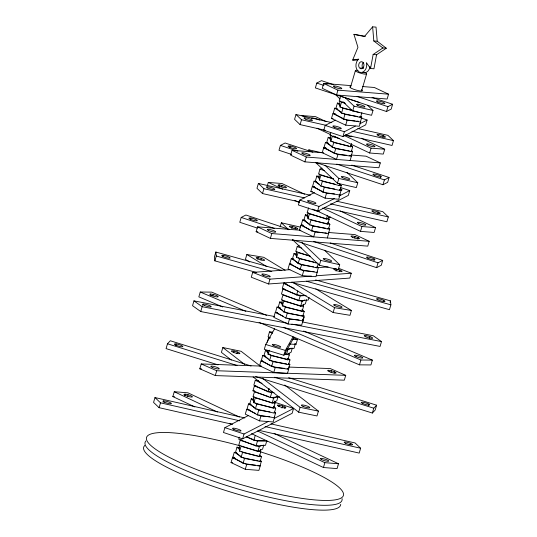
<?xml version="1.0" encoding="UTF-8"?>
<svg xmlns="http://www.w3.org/2000/svg" width="537" height="537" viewBox="0 0 537 537"><rect width="100%" height="100%" fill="white"/><g stroke="black" fill="none" stroke-linecap="round" stroke-linejoin="round"><path stroke-width="0.81" d="M376.551 54.754L373.96 68.776L370.55 68.501L373.141 54.485L382.888 47.968L386.298 48.243L376.551 54.754L373.141 54.485M251.074 365.986L170.316 340.767L167.49 343.781L166.067 348.62L218.042 364.851M244.832 417.947L154.985 397.561L153.562 402.408L159.08 407.677L232.595 424.351M175.727 345.325L176.136 343.942M159.08 407.677L160.509 402.837L154.985 397.561M163.1 402.28L163.503 400.897M274.582 316.548L193.958 300.861L192.535 305.701L200.731 311.541L380.068 346.425L381.498 341.586L373.302 335.753L302.553 321.985M266.533 315.333L211.699 292.128L200.261 292.027L198.838 296.867L222.781 306.996M194.783 406.905L172.833 396.568L174.263 391.728L187.896 392.809L239.354 417.054M281.831 270.487L215.847 252.034L214.424 256.874L214.86 260.854L256.699 272.554M214.86 260.854L216.283 256.015L215.847 252.034M200.731 311.541L202.154 306.694L193.958 300.861M202.657 305.493L203.067 304.11M210.162 295.404L210.571 294.021M222.466 256.726L222.868 255.343M212.9 295.847L213.31 294.464M184.741 395.568L185.151 394.185M187.5 396.843L188.111 394.769M289.638 229.527L245.886 215.015L241.207 217.431L239.777 222.271L257.277 228.077M288.356 367.06L330.248 368.557L345.734 375.336L344.311 380.183L215.283 375.571L199.798 368.785L201.221 363.945L261.546 366.1M310.426 195.24L258.398 183.432L256.968 188.279L262.492 193.548L299.075 201.845M250.524 219.452L250.933 218.069M262.492 193.548L263.915 188.702L258.398 183.432M285.093 270.265L263.707 257.304L246.845 254.518L245.422 259.358L249.705 261.955M267.285 185.889L268.305 182.426L281.938 183.513L304.586 194.186M312.883 152.206L285.107 142.99L280.421 145.406L278.998 150.253L291.698 154.461M328.308 232.474L354.944 234.588L369.188 241.301L367.764 246.141L270.386 238.401L256.142 231.689L257.565 226.842L300.841 230.286M260.304 366.127L241.147 351.305L222.835 347.533L221.412 352.379L231.319 360.045M215.283 375.571L216.706 370.731L345.734 375.336M331.799 122.611L295.994 114.488L294.571 119.335L300.089 124.604L325.315 130.323M290.014 269.668L252.699 272.38L251.276 277.22L268.56 283.986L349.829 278.072L351.258 273.232L338.478 268.232M289.738 147.433L290.148 146.051M278.784 186.272L279.193 184.889M257.794 259.062L258.203 257.679M323.65 152.817L292.047 150.306L290.624 155.146L304.868 161.859L378.88 167.745L380.303 162.906L366.059 156.193L351.091 155.005M281.744 186.856L282.147 185.473M300.089 124.604L301.519 119.758L295.994 114.488M233.676 352.42L234.078 351.037A4.397 0.792 16.4 0 1 239.831 353.554A4.397 0.792 16.4 0 1 233.031 352.158A4.397 0.792 16.4 0 1 234.078 351.037M260.989 259.874L261.398 258.492M270.386 238.401L271.809 233.555L369.188 241.301M236.904 353.346L237.314 351.963M333.329 84.584L321.475 80.651L316.79 83.067L315.367 87.914L386.506 111.515L391.191 109.098L392.614 104.259L372.06 97.439M280.126 226.936L281.348 222.788L300.277 227.084M351.077 85.631L323.683 83.45L322.26 88.296L336.504 95.002L387.143 99.03L388.566 94.19L374.323 87.477L362.703 86.558M248.544 415.45L224.896 427.653L223.466 432.5L242.623 438.85L292.135 413.302L293.564 408.462L274.407 402.106M268.56 283.986L269.983 279.146L311.453 276.125M304.868 161.859L306.298 157.019L380.303 162.906M308.473 151.219L308.876 149.836L321.495 152.703M314.467 192.541L299.814 200.1L298.384 204.946L317.542 211.296L348.318 195.414L349.741 190.575L340.552 187.527M291.779 228.514L292.39 226.439A4.397 0.792 16.4 0 1 297.673 228.93A4.397 0.792 16.4 0 1 290.651 227.339A4.397 0.792 16.4 0 1 292.39 226.439M335.477 120.107L325.2 125.403L323.777 130.249L342.928 136.599L365.677 124.866L367.107 120.02L360.971 117.986M295.196 228.802L295.605 227.419M336.504 95.002L337.934 90.162L388.566 94.19M360.763 121.416L359.34 126.255L345.707 125.175L331.457 118.462L332.886 113.616L335.289 113.81M337.115 108.581L334.705 108.179L333.282 113.025L343.512 119.227L360.367 122.013L361.79 117.167L360.428 116.341M274.655 328.657L265.714 344.479L264.291 349.325L283.919 355.259L294.081 337.283M257.935 465.337L260.344 465.532L258.915 470.372L245.281 469.291L231.038 462.579L232.461 457.739L234.87 457.927M249.121 409.509L246.711 409.322L245.288 414.161L259.532 420.874L273.165 421.954L274.595 417.115M258.472 380.525L255.263 380.27L253.84 385.11L268.084 391.822L272.897 392.205M262.566 361.032L260.962 360.904L259.539 365.744L273.783 372.456L287.416 373.537L288.839 368.697M272.722 332.108L269.514 331.853L268.091 336.692L269.587 337.397M277.616 312.675L275.212 312.487L273.789 317.327L288.033 324.039L301.666 325.12L303.09 320.28M286.167 283.623L283.764 283.435L282.334 288.275L296.585 294.988L306.204 295.753M291.866 264.258L289.463 264.07L288.04 268.909L302.284 275.622L315.917 276.703L317.34 271.863M303.271 225.527L300.861 225.332L299.438 230.172L313.682 236.884L315.112 232.044L323.126 232.682M340.143 194.394L338.719 199.234L325.086 198.153L310.836 191.44L312.265 186.601L314.669 186.789M326.066 148.058L323.663 147.863L322.24 152.709L336.484 159.422L337.907 154.575L346.727 155.28M260.009 460.457L261.371 461.283L259.948 466.129L243.093 463.344L232.857 457.141L234.286 452.302L236.689 452.698M250.94 404.28L248.53 403.884L247.107 408.724L257.337 414.926L274.199 417.712L275.622 412.866L274.259 412.04M265.191 355.863L262.781 355.467L261.358 360.307L271.588 366.509L288.443 369.295L289.873 364.448L288.51 363.623M280.247 307.58L277.032 307.05L275.609 311.89L285.838 318.092L302.693 320.878L304.123 316.031L302.754 315.206M293.692 259.029L291.282 258.633L289.859 263.472L300.089 269.675L316.944 272.46L318.374 267.614L317.005 266.788M328.409 228.057L329.772 228.883L328.349 233.723L311.487 230.937L301.257 224.741L302.68 219.895L305.09 220.291M316.494 181.56L314.085 181.164L312.662 186.003L322.891 192.206L339.746 194.991L341.17 190.152L339.807 189.319M351.205 150.588L352.574 151.414L351.144 156.254L334.289 153.475L324.059 147.272L325.482 142.426L327.892 142.829M339.814 103.587L337.451 103.05L336.021 107.89L341.545 113.166L360.475 117.455L361.898 112.616M239.327 437.158L238.717 439.232L256.008 445.992L265.486 445.301L266.708 441.152M279.737 396.883L270.259 397.575L252.967 390.815L254.39 385.969L255.974 385.855M267.218 342.398L268.641 337.551L270.225 337.437M284.469 289.02L282.892 289.134L281.469 293.981L298.753 300.74L308.238 300.049L309.05 297.283M239.395 447.704L237.025 447.167L235.602 452.006L241.12 457.282L260.049 461.572L261.479 456.732L259.821 455.154M253.645 399.286L251.276 398.749L249.853 403.589L255.37 408.865L274.3 413.154L275.729 408.315L273.521 406.207M267.896 350.869L265.526 350.332L264.103 355.172L269.621 360.448L288.55 364.737L289.98 359.897L288.322 358.32M282.147 302.452L279.777 301.915L278.354 306.761L283.872 312.031L302.801 316.32L304.224 311.48L302.022 309.372M296.39 254.035L294.028 253.498L292.605 258.344L298.122 263.613L317.052 267.903L318.273 263.754M307.795 215.303L305.425 214.766L304.002 219.606L309.52 224.875L328.449 229.171L329.879 224.332L327.671 222.224M319.193 176.566L316.83 176.029L315.4 180.875L320.925 186.144L339.854 190.44L341.277 185.594L339.069 183.486M330.591 137.834L328.228 137.297L326.805 142.137L332.322 147.406L351.252 151.703L352.675 146.863L351.023 145.279M241.522 439.608L240.187 440.3L238.757 445.139L257.914 451.496L262.593 449.08L263.815 444.925M299.19 245.59L297.183 246.631L295.759 251.47L310.312 256.303M308.58 207.893L307.157 212.739L326.315 219.089L330.329 217.022M321.992 168.128L319.985 169.162L318.555 174.001L333.115 178.834M330.772 132.505L329.96 135.27L337.619 137.814M340.21 101.01L339.599 103.091L340.035 107.064L359.75 112.582M239.791 445.133L239.18 447.207L239.609 451.181L259.324 456.698L260.754 451.852L260.492 449.469M254.041 396.715L253.43 398.79L253.86 402.763L273.575 408.281L274.998 403.435L274.743 401.052M282.543 299.881L281.932 301.955L282.361 305.929L302.076 311.447L303.499 306.6L303.237 304.217M296.786 251.464L296.176 253.538L296.612 257.512L316.327 263.029M308.191 212.726L307.58 214.8L308.01 218.781L327.724 224.291L329.147 219.452L328.892 217.062M319.589 173.995L318.978 176.069L319.414 180.049L339.122 185.56L339.733 183.486M330.987 135.257L330.376 137.338L330.812 141.312L350.527 146.823L351.54 143.366M340.035 107.064L341.458 102.225L345.398 103.326M242.623 438.85L244.046 434.01L268.433 421.424M239.609 451.181L241.039 446.341L260.754 451.852M253.86 402.763L255.29 397.924L270.272 402.112M289.074 353.427L289.248 355.017L287.825 359.864L268.111 354.346L269.332 350.198M282.361 305.929L283.784 301.089L303.499 306.6M296.612 257.512L298.035 252.672L309.862 255.981M308.01 218.781L309.44 213.941L329.147 219.452M319.414 180.049L320.837 175.203L333.45 178.734M330.812 141.312L332.235 136.472L339.337 138.459M341.545 113.166L342.968 108.32L341.868 107.266M241.12 457.282L242.549 452.436L241.442 451.382M255.37 408.865L256.8 404.019L255.693 402.965M269.621 360.448L271.051 355.601L269.393 354.024M283.872 312.031L285.295 307.184L283.643 305.607M298.122 263.613L299.545 258.767L298.444 257.713M309.52 224.875L310.95 220.036L329.879 224.332M320.925 186.144L322.348 181.305L321.24 180.251M332.322 147.406L333.745 142.567L332.645 141.513M350.406 87.544L355.38 70.649M343.512 119.227L344.935 114.381L342.888 113.146M243.093 463.344L244.516 458.504L242.469 457.262M257.337 414.926L258.767 410.087L256.72 408.845M271.588 366.509L273.018 361.669L270.97 360.428M285.838 318.092L287.268 313.252L284.536 311.594M300.089 269.675L301.512 264.835L299.471 263.593M311.487 230.937L312.917 226.097L310.869 224.855M322.891 192.206L324.314 187.366L322.267 186.124M334.289 153.475L335.712 148.628L333.672 147.393M317.542 211.296L318.965 206.456L334.356 198.515M345.707 125.175L347.13 120.328L355.152 120.966M342.928 136.599L344.351 131.76L355.36 126.081M245.281 469.291L246.711 464.445L255.531 465.149M246.335 436.709L253.833 440.239L255.256 435.4M259.532 420.874L260.955 416.027L269.782 416.732M268.084 391.822L269.104 388.365M273.783 372.456L275.206 367.61L284.832 368.375M288.033 324.039L289.456 319.193L299.082 319.958M296.585 294.988L297.807 290.839M302.284 275.622L303.707 270.776L310.923 271.353M325.086 198.153L326.509 193.313L334.531 193.951M367.563 105.259L372.993 110.441L371.57 115.28L352.641 110.984L354.064 106.145L345.016 97.506M256.008 445.992L257.431 441.152L264.54 440.635M270.259 397.575L271.682 392.735L274.051 392.56M298.753 300.74L300.183 295.9L304.922 295.558M361.669 90.693L366.643 73.797M283.919 355.259L285.342 350.419L293.068 336.753M257.914 451.496L259.337 446.65L262.016 445.274M268.99 396.709L254.431 391.882L253.008 396.722L272.165 403.079L273.588 398.232L276.931 396.507M284.113 353.896L286.409 354.662L287.839 349.815L291.182 348.09M302.089 301.398L282.932 295.048L281.509 299.888L300.66 306.244L302.089 301.398L304.761 300.022M326.315 219.089L327.328 215.632M346.989 172.444L357.776 182.741L356.353 187.581L337.424 183.285L338.847 178.445L325.06 165.289M278.065 396.507L276.844 400.662L272.165 403.079M292.316 348.09L291.094 352.245L286.409 354.662M306.567 299.673L305.345 303.828L300.66 306.244M295.41 343.626L293.987 348.466L286.879 348.99M341.029 190.588L341.438 189.205M289.55 343.975L295.968 344.486L297.391 339.646L293.645 337.88M327.315 237.972L328.745 233.132M350.117 160.503L351.54 155.663L349.137 155.468M302.613 322.173L304.043 317.333L302.412 320.213M324.543 250.249L339.706 264.728L338.283 269.567L319.354 265.271L320.777 260.432L301.975 242.476M279.045 406.549L279.448 405.167M282.032 408.053L282.643 405.972M284.845 408.476L285.254 407.086M369.657 152.998L371.08 148.152L384.714 149.239L383.29 154.079L369.657 152.998L333.558 135.989M336.075 271.138L336.686 269.064A4.397 0.792 16.4 0 0 334.692 269.836A4.397 0.792 16.4 0 0 341.74 271.628A4.397 0.792 16.4 0 0 337.78 269.346M339.498 271.433L339.901 270.051M386.506 111.515L387.929 106.675L392.614 104.259M284.738 385.042L318.421 411.114L316.998 415.953L298.679 412.188L300.109 407.341L262.459 378.209M382.861 137.076L383.264 135.686M354.749 237.931L355.158 236.548M315.756 288.852L351.406 310.46L349.983 315.306L333.128 312.521L334.551 307.681L292.484 282.18M357.763 239.019L358.172 237.636M360.495 231.373L361.918 226.533L375.551 227.614L374.128 232.461L360.495 231.373L316.702 210.746M380.371 177.499L380.773 176.116M357.83 128.518L387.936 135.351L393.46 140.62L392.037 145.46L345.653 134.941M382.975 184.741L384.398 179.902L389.083 177.485L387.66 182.325L382.975 184.741L315.508 162.362M330.98 372.148L331.389 370.765M377.706 213.377L378.115 211.994M334.095 373.202L334.504 371.819M373.987 260.411L374.396 259.029M336.444 201.14L382.787 211.659L388.311 216.928L386.882 221.768L324.281 207.564M376.591 267.661L378.014 262.815L382.7 260.398L381.277 265.244L376.591 267.661L292.276 239.69M323.435 467.519L324.858 462.672L338.491 463.76L337.068 468.6L323.435 467.519L251.511 433.627M359.481 364.845L360.911 360.005L372.342 360.105L370.919 364.945L359.481 364.845L259.082 322.361M369.295 338.646L369.906 336.571M383.331 301.707L383.733 300.324M390.05 302.244L390.453 300.861L315.622 279.931M390.453 300.861L390.889 304.835L389.459 309.681L291.296 282.227M350.017 444.69L350.426 443.307M368.422 405.495L368.825 404.113M270.97 423.881L355.098 442.965L360.616 448.234L359.193 453.08L258.727 430.285M255.619 376.585L372.363 413.04L373.786 408.201L376.612 405.187L288.658 377.719M376.612 405.187L375.188 410.026L372.363 413.04M357.582 60.104L352.655 60.07L357.944 47.323L353.937 34.328L365.408 36.301M386.298 48.243L377.222 41.242L376.028 27.119L372.624 26.85L364.422 36.543L353.937 34.328M359.763 123.805L367.107 120.02M351.876 136.089L350.54 136.781L345.177 135.002M338.753 196.247L349.741 190.575M274.347 418.377L293.564 408.462M352.655 60.07L358.729 59.124L357.971 59.775A7.25 5.404 -85.5 0 0 359.307 72.086A7.25 5.404 -85.5 0 0 366.684 63.883L366.442 62.762L370.55 68.501M317.38 267.674L328.161 266.889M316.427 275.763L351.258 273.232M252.967 390.815L254.545 390.701M199.798 368.785L201.469 368.845M372.624 26.85L373.812 40.966L377.222 41.242M360.528 67.937L363.254 68.152M331.457 118.462L333.061 118.59M356.756 121.094L358.36 121.221M310.836 191.44L312.44 191.568M324.731 232.81L326.335 232.937M256.142 231.689L257.807 231.816M312.527 271.48L314.132 271.608M292.578 339.263L297.391 339.646M172.833 396.568L174.438 396.695M253.833 440.239L267.466 441.32M231.038 462.579L232.642 462.706M344.935 114.381L357.776 116.502M359.387 116.771L361.79 117.167M335.712 148.628L349.359 150.884M350.963 151.152L352.574 151.414M324.059 147.272L325.664 147.534M324.314 187.366L334.752 189.091M339.565 189.883L341.17 190.152M312.917 226.097L325.758 228.218M327.362 228.487L329.772 228.883M301.257 224.741L302.861 225.003M301.512 264.835L313.554 266.822M315.964 267.218L318.374 267.614M334.551 307.681L351.406 310.46M287.268 313.252L299.304 315.239M300.908 315.501L304.123 316.031M273.018 361.669L286.657 363.918M288.268 364.187L289.873 364.448M258.767 410.087L270.004 411.939M274.018 412.604L275.622 412.866M244.516 458.504L254.947 460.222M256.552 460.491L258.163 460.753M259.767 461.021L261.371 461.283M232.857 457.141L234.461 457.403M202.154 306.694L286.886 323.18M291.826 324.14L381.498 341.586M300.109 407.341L318.421 411.114M354.064 106.145L372.993 110.441M342.968 108.32L352.433 110.468M301.519 119.758L325.925 125.296M351.963 131.203L393.46 140.62M333.745 142.567L348.735 145.97M350.312 146.326L352.675 146.863M338.847 178.445L357.776 182.741M322.348 181.305L334.967 184.164M338.914 185.057L341.277 185.594M263.915 188.702L304.566 197.925M330.584 203.832L388.311 216.928M320.777 260.432L339.706 264.728M299.545 258.767L313.742 261.989M315.32 262.351L316.897 262.707M285.295 307.184L304.224 311.48M271.051 355.601L289.98 359.897M256.8 404.019L275.729 408.315M160.509 402.837L239.737 420.807M265.056 426.553L360.616 448.234M242.549 452.436L257.532 455.839M259.109 456.195L261.479 456.732M216.283 256.015L271.803 271.541M306.399 281.213L390.889 304.835M284.516 353.695L289.248 355.017M271.85 402.555L274.998 403.435M265.714 344.479L285.342 350.419M167.49 343.781L237.059 365.502M274.635 377.236L373.786 408.201M316.79 83.067L323.905 85.43M357.105 96.445L387.929 106.675M359.756 102.533L340.606 96.183L339.183 101.023L344.546 102.802M325.2 125.403L344.351 131.76M351.775 165.107L389.083 177.485M280.421 145.406L297.881 151.199M336.773 164.1L384.398 179.902M319.985 169.162L324.583 170.685M299.814 200.1L318.965 206.456M312.413 209.168L319.307 211.457M330.201 242.986L382.7 260.398M241.207 217.431L274.608 228.514M313.588 241.442L378.014 262.815M297.183 246.631L301.781 248.154M286.302 349.312L287.839 349.815M270.52 397.219L273.588 398.232M224.896 427.653L244.046 434.01M240.187 440.3L259.337 446.65M252.699 272.38L269.983 279.146M282.892 289.134L300.183 295.9M268.641 337.551L270.145 338.142M254.39 385.969L267.171 390.97M269.426 391.849L271.682 392.735M246.154 436.742L252.92 439.387M254.424 439.978L257.431 441.152M303.606 331.02L372.342 360.105M200.261 292.027L245.832 311.306M283.677 327.322L360.911 360.005M201.221 363.945L216.706 370.731M323.683 83.45L337.934 90.162M332.886 113.616L342.633 118.214M344.13 118.919L347.13 120.328M326.053 121.597L315.521 116.636L301.888 115.556L304.895 116.972M361.401 138.251L384.714 149.239M344.761 135.754L371.08 148.152M317.011 128.195L330.55 134.572M323.663 147.863L333.41 152.461M334.907 153.166L337.907 154.575M292.047 150.306L306.298 157.019M312.265 186.601L322.012 191.192M323.509 191.897L326.509 193.313M340.069 210.9L375.551 227.614M268.305 182.426L282.65 189.185M322.663 208.034L361.918 226.533M294.813 200.429L299.344 202.563M300.861 225.332L309.862 229.574M312.111 230.635L315.112 232.044M257.565 226.842L271.809 233.555M289.463 264.07L303.707 270.776M283.764 283.435L294.263 288.382M275.212 312.487L283.462 316.367M287.208 318.139L289.456 319.193M269.514 331.853L272.514 333.262M294.464 343.781L295.968 344.486M260.962 360.904L269.963 365.14M271.46 365.845L275.206 367.61M255.263 380.27L262.009 383.445M246.711 409.322L255.713 413.557M258.706 414.973L260.955 416.027M274.165 433.453L338.491 463.76M174.263 391.728L217.398 412.047M257.505 430.942L324.858 462.672M229.594 423.304L231.111 424.022M232.461 457.739L242.207 462.33M243.711 463.035L246.711 464.445M334.705 108.179L341.525 112.314M325.482 142.426L332.302 146.561M314.085 181.164L319.542 184.473M302.68 219.895L308.822 223.62M291.282 258.633L298.102 262.768M246.845 254.518L266.815 266.62M283.925 282.697L333.128 312.521M277.032 307.05L282.489 310.352M287.08 368.463L288.443 369.295M262.781 355.467L268.238 358.77M248.53 403.884L254.672 407.603M234.286 452.302L241.106 456.437M373.812 40.966L382.888 47.968M222.835 347.533L244.63 364.401M253.108 376.914L298.679 412.188M335.148 94.29L339.975 98.895M342.989 101.775L352.641 110.984M337.451 103.05L340.21 105.688M328.228 137.297L330.987 139.935M308.876 149.836L310.675 151.555M315.843 162.691L337.424 183.285M316.83 176.029L319.589 178.667M305.425 214.766L308.184 217.398M281.348 222.788L288.624 229.735M292.658 239.791L319.354 265.271M294.028 253.498L296.786 256.136M279.777 301.915L282.536 304.553M265.526 350.332L268.285 352.97M251.276 398.749L254.035 401.387M237.025 447.167L239.791 449.805M350.352 145.232L350.527 146.823M287.651 358.273L287.825 359.864M267.681 350.372L268.111 354.346M259.149 455.108L259.324 456.698M340.713 504.33A102.627 18.527 16.4 0 1 236.038 493.678A102.627 18.527 16.4 0 1 144.178 446.153M144.433 445.824A102.627 18.527 16.4 0 1 144.735 445.509M342.089 498.672A102.627 18.527 16.4 0 1 238.495 489.14A102.627 18.527 16.4 0 1 145.863 440.984M260.297 451.778A102.627 18.527 16.4 0 1 325.798 500.464A102.627 18.527 16.4 0 1 158.798 451.375A102.627 18.527 16.4 0 1 239.717 445.723M340.747 188.836A4.397 0.792 16.4 0 1 340.015 189.937M364.905 72.529A5.867 1.061 16.4 0 1 364.73 74.106A5.867 1.061 16.4 0 1 356.467 71.582A5.867 1.061 16.4 0 1 358.092 70.448M370.033 66.662A7.25 5.404 -85.5 0 1 362.717 72.354M363.14 68.447A3.544 2.645 -85.5 0 1 363.683 62.332M324.65 84.121A4.397 0.792 16.4 0 1 327.523 83.913M311.769 118.536A4.397 0.792 16.4 0 1 314.125 118.214A4.397 0.792 16.4 0 1 319.441 120.053M361.542 89.719A6.598 1.188 16.4 0 1 356.266 90.102A6.598 1.188 16.4 0 1 350.567 86.645M324.563 259.713A4.397 0.792 16.4 0 0 331.591 261.304A4.397 0.792 16.4 0 0 326.301 258.814A4.397 0.792 16.4 0 0 324.563 259.713M373.161 211.914A4.397 0.792 16.4 0 0 380.189 213.504A4.397 0.792 16.4 0 0 374.9 211.014A4.397 0.792 16.4 0 0 373.161 211.914M267.701 187.984A4.397 0.792 16.4 0 0 274.722 189.581A4.397 0.792 16.4 0 0 269.44 187.091A4.397 0.792 16.4 0 0 267.701 187.984M352.326 237.173A4.397 0.792 16.4 0 0 359.354 238.764A4.397 0.792 16.4 0 0 354.064 236.273A4.397 0.792 16.4 0 0 352.326 237.173M268.581 230.507A4.397 0.792 16.4 0 0 275.609 232.105A4.397 0.792 16.4 0 0 270.319 229.614A4.397 0.792 16.4 0 0 268.581 230.507M289.416 147.145A4.397 0.792 16.4 0 0 296.444 148.736A4.397 0.792 16.4 0 0 291.155 146.245A4.397 0.792 16.4 0 0 289.416 147.145M374.242 175.284A4.397 0.792 16.4 0 0 381.27 176.881A4.397 0.792 16.4 0 0 375.981 174.391A4.397 0.792 16.4 0 0 374.242 175.284M211.565 295.451A4.397 0.792 16.4 0 0 218.217 296.746A4.397 0.792 16.4 0 0 212.256 294.229A4.397 0.792 16.4 0 0 211.565 295.451M356.145 356.635A4.397 0.792 16.4 0 0 362.797 357.931A4.397 0.792 16.4 0 0 356.837 355.407A4.397 0.792 16.4 0 0 356.145 356.635M367.858 258.196A4.397 0.792 16.4 0 0 374.886 259.794A4.397 0.792 16.4 0 0 369.597 257.304A4.397 0.792 16.4 0 0 367.858 258.196M250.202 219.163A4.397 0.792 16.4 0 0 257.23 220.761A4.397 0.792 16.4 0 0 251.94 218.27A4.397 0.792 16.4 0 0 250.202 219.163M308.809 201.838A4.397 0.792 16.4 0 0 315.837 203.436A4.397 0.792 16.4 0 0 310.547 200.939A4.397 0.792 16.4 0 0 308.809 201.838M377.894 299.861A4.397 0.792 16.4 0 0 384.915 301.452A4.397 0.792 16.4 0 0 379.632 298.961A4.397 0.792 16.4 0 0 377.894 299.861M223.003 256.545A4.397 0.792 16.4 0 0 230.024 258.143A4.397 0.792 16.4 0 0 224.741 255.652A4.397 0.792 16.4 0 0 223.003 256.545M212.451 367.462A4.397 0.792 16.4 0 0 219.25 368.859A4.397 0.792 16.4 0 0 213.504 366.341A4.397 0.792 16.4 0 0 212.451 367.462M329.268 371.631A4.397 0.792 16.4 0 0 336.068 373.034A4.397 0.792 16.4 0 0 330.322 370.517A4.397 0.792 16.4 0 0 329.268 371.631M204.57 305.499A4.397 0.792 16.4 0 0 211.229 306.795A4.397 0.792 16.4 0 0 205.268 304.271A4.397 0.792 16.4 0 0 204.57 305.499M365.979 336.9A4.397 0.792 16.4 0 0 372.638 338.196A4.397 0.792 16.4 0 0 366.677 335.672A4.397 0.792 16.4 0 0 365.979 336.9M274.011 345.774A4.397 0.792 16.4 0 0 280.67 347.07A4.397 0.792 16.4 0 0 274.709 344.546A4.397 0.792 16.4 0 0 274.011 345.774M176.049 345.231A4.397 0.792 16.4 0 0 182.842 346.627A4.397 0.792 16.4 0 0 177.096 344.11A4.397 0.792 16.4 0 0 176.049 345.231M362.831 403.549A4.397 0.792 16.4 0 0 369.624 404.952A4.397 0.792 16.4 0 0 363.878 402.435A4.397 0.792 16.4 0 0 362.831 403.549M302.996 406.308A4.397 0.792 16.4 0 0 309.789 407.704A4.397 0.792 16.4 0 0 304.043 405.187A4.397 0.792 16.4 0 0 302.996 406.308M345.472 443.22A4.397 0.792 16.4 0 0 352.5 444.817A4.397 0.792 16.4 0 0 347.211 442.327A4.397 0.792 16.4 0 0 345.472 443.22M164.288 402.112A4.397 0.792 16.4 0 0 171.316 403.71A4.397 0.792 16.4 0 0 166.027 401.22A4.397 0.792 16.4 0 0 164.288 402.112M233.89 429.392A4.397 0.792 16.4 0 0 240.918 430.983A4.397 0.792 16.4 0 0 235.629 428.492A4.397 0.792 16.4 0 0 233.89 429.392M278.723 406.261A4.397 0.792 16.4 0 0 285.744 407.852A4.397 0.792 16.4 0 0 280.462 405.361A4.397 0.792 16.4 0 0 278.723 406.261M334.94 305.734A4.397 0.792 16.4 0 0 341.968 307.332A4.397 0.792 16.4 0 0 336.679 304.841A4.397 0.792 16.4 0 0 334.94 305.734M257.471 258.78A4.397 0.792 16.4 0 0 264.499 260.371A4.397 0.792 16.4 0 0 259.21 257.881A4.397 0.792 16.4 0 0 257.471 258.78M185.278 395.393A4.397 0.792 16.4 0 0 192.306 396.984A4.397 0.792 16.4 0 0 187.017 394.494A4.397 0.792 16.4 0 0 185.278 395.393M321.629 459.625A4.397 0.792 16.4 0 0 328.657 461.223A4.397 0.792 16.4 0 0 323.368 458.732A4.397 0.792 16.4 0 0 321.629 459.625M363.442 67.232A3.544 2.645 -85.5 0 0 361.636 61.715A3.544 2.645 -85.5 0 0 358.884 66.796A3.544 2.645 -85.5 0 0 363.442 67.232M358.689 223.486A4.397 0.792 16.4 0 0 365.717 225.084A4.397 0.792 16.4 0 0 360.428 222.587A4.397 0.792 16.4 0 0 358.689 223.486M279.321 186.097A4.397 0.792 16.4 0 0 286.349 187.688A4.397 0.792 16.4 0 0 281.059 185.198A4.397 0.792 16.4 0 0 279.321 186.097M377.773 102.057A4.397 0.792 16.4 0 0 384.801 103.648A4.397 0.792 16.4 0 0 379.511 101.157A4.397 0.792 16.4 0 0 377.773 102.057M305.298 119.039A4.397 0.792 16.4 0 0 312.326 120.637A4.397 0.792 16.4 0 0 307.036 118.14A4.397 0.792 16.4 0 0 305.298 119.039M378.31 135.606A4.397 0.792 16.4 0 0 385.338 137.197A4.397 0.792 16.4 0 0 380.048 134.706A4.397 0.792 16.4 0 0 378.31 135.606M357.85 105.427A4.397 0.792 16.4 0 0 364.871 107.017A4.397 0.792 16.4 0 0 359.589 104.527A4.397 0.792 16.4 0 0 357.85 105.427M367.852 145.111A4.397 0.792 16.4 0 0 374.88 146.702A4.397 0.792 16.4 0 0 369.59 144.211A4.397 0.792 16.4 0 0 367.852 145.111M334.705 87.115A4.397 0.792 16.4 0 0 341.727 88.712A4.397 0.792 16.4 0 0 336.444 86.222A4.397 0.792 16.4 0 0 334.705 87.115M303.069 153.971A4.397 0.792 16.4 0 0 310.091 155.569A4.397 0.792 16.4 0 0 304.808 153.072A4.397 0.792 16.4 0 0 303.069 153.971M334.195 127.141A4.397 0.792 16.4 0 0 341.223 128.739A4.397 0.792 16.4 0 0 335.934 126.242A4.397 0.792 16.4 0 0 334.195 127.141M342.633 177.727A4.397 0.792 16.4 0 0 349.654 179.318A4.397 0.792 16.4 0 0 344.371 176.827A4.397 0.792 16.4 0 0 342.633 177.727M263.164 275.186A4.397 0.792 16.4 0 0 270.185 276.777A4.397 0.792 16.4 0 0 264.902 274.286A4.397 0.792 16.4 0 0 263.164 275.186"/></g></svg>
